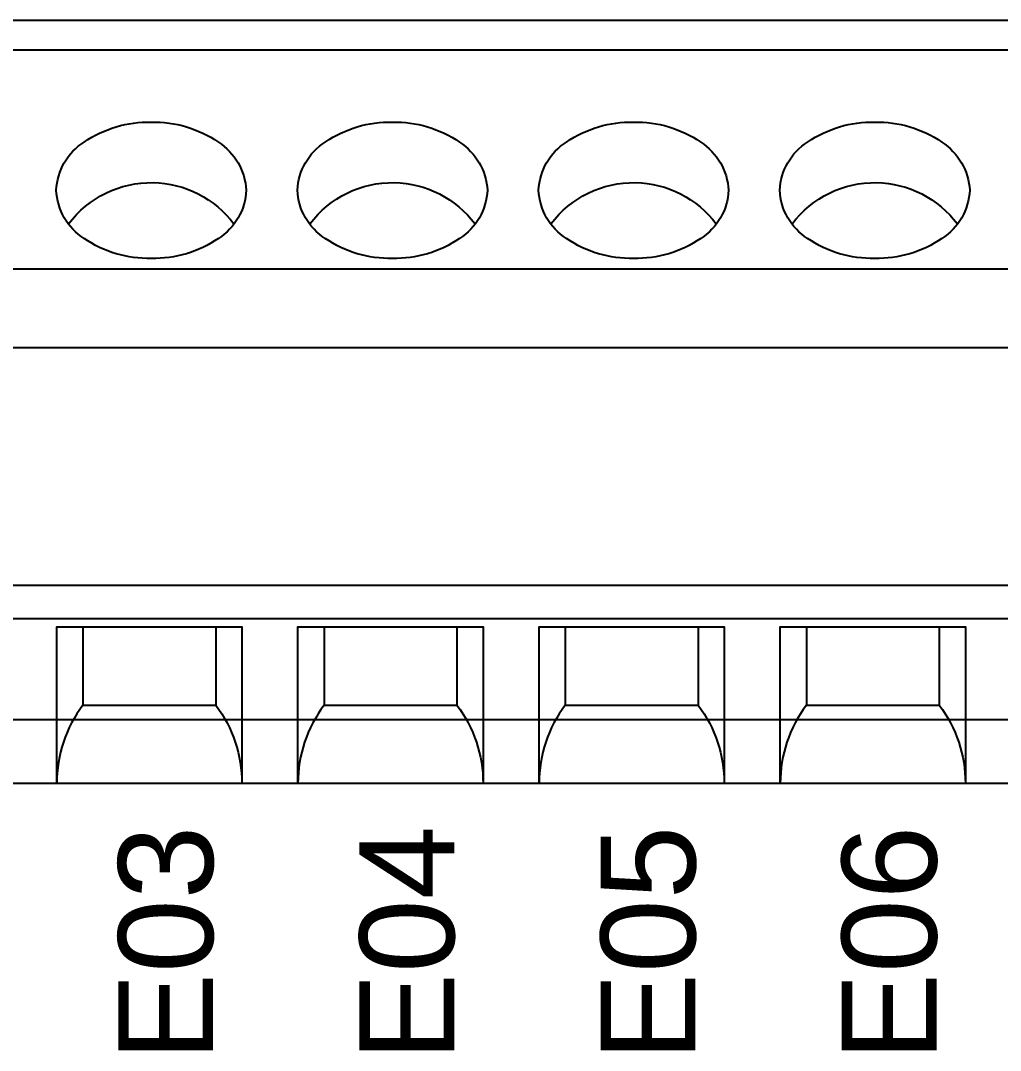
# Model space of a CAD drawing. Extents: x 0.3 to 23.7, y 0.2 to 17.8.
# Drawn here: x 18.597 to 19.41, y 3.243 to 4.097 of the extents above; entities that cross this region are included whole.
import ezdxf

# ---------------------------------------------------------------- set-up
doc = ezdxf.new("R2010")
doc.units = 0
doc.header["$MEASUREMENT"] = 0
for name, color, linetype in [('4_01__0-__EMPTY', 7, 'CONTINUOUS'), ('4_02__B-___3__DI___4__DO__', 7, 'CONTINUOUS'), ('4_03__1-___4__DI___4__DO_E', 7, 'CONTINUOUS'), ('4_04__C-___4__DI___4__DO_F', 7, 'CONTINUOUS'), ('4_05__D-___4__DI___3__DO_E', 7, 'CONTINUOUS'), ('4_06__2A___8__DO__ELECTROM', 7, 'CONTINUOUS'), ('4_07__2B___8__DO__ELECTROM', 7, 'CONTINUOUS'), ('4_08__2C___8__DO_ELECTROME', 7, 'CONTINUOUS'), ('4_09__2D___8__DO_ELECTROME', 7, 'CONTINUOUS'), ('4_10__2G___8__DO_ELECTROME', 7, 'CONTINUOUS'), ('4_11__3-___8__DI', 7, 'CONTINUOUS'), ('4_12__4-___14__DI', 7, 'CONTINUOUS'), ('4_13__6-___4__AI___4__AO__', 7, 'CONTINUOUS')]:
    doc.layers.add(name, color=color, linetype=linetype)
doc.styles.add('ARIAL', font='arial.ttf')

msp = doc.modelspace()

# ---------------------------------------------------------------- linework, layer by layer
at = {"layer": '4_01__0-__EMPTY'}
for points in [[(20.75045, 4.09709), (19.85523, 4.09709, 0.414214), (19.82534, 4.0672), (19.82534, 4.05209), (19.58534, 4.05209), (19.58534, 4.0672, 0.414214), (19.55545, 4.09709), (18.59023, 4.09709, 0.414214)], [(18.59023, 3.51709), (19.55545, 3.51709, 0.414214), (19.58534, 3.54697), (19.58534, 3.56209), (19.82534, 3.56209), (19.82534, 3.54697, 0.414214), (19.85523, 3.51709), (20.75045, 3.51709, 0.414214)]]:
    msp.add_lwpolyline(points, format="xyb", dxfattribs=at)
at = {"layer": '4_02__B-___3__DI___4__DO__'}
msp.add_lwpolyline([(18.20394, 4.07278), (19.80394, 4.07278), (19.80394, 3.46407), (18.20394, 3.46407)], close=True, dxfattribs=at)
for points in [[(18.62678, 3.9563, -0.244062), (18.64984, 3.99635, -0.154167), (18.70552, 4.01294, -0.154167), (18.76119, 3.99635, -0.236767), (18.78426, 3.9563, -0.24406), (18.76119, 3.91625, -0.154167), (18.70552, 3.89966, -0.154167), (18.64984, 3.91625, -0.244061)], [(18.82678, 3.9563, -0.244062), (18.84984, 3.99635, -0.154167), (18.90552, 4.01294, -0.154167), (18.96119, 3.99635, -0.236767), (18.98426, 3.9563, -0.24406), (18.96119, 3.91625, -0.154167), (18.90552, 3.89966, -0.154167), (18.84984, 3.91625, -0.244061)], [(19.02678, 3.9563, -0.244062), (19.04984, 3.99635, -0.154167), (19.10552, 4.01294, -0.154167), (19.16119, 3.99635, -0.236767), (19.18426, 3.9563, -0.24406), (19.16119, 3.91625, -0.154167), (19.10552, 3.89966, -0.154167), (19.04984, 3.91625, -0.244061)], [(19.22678, 3.9563, -0.244062), (19.24984, 3.99635, -0.154167), (19.30552, 4.01294, -0.154167), (19.36119, 3.99635, -0.236767), (19.38426, 3.9563, -0.24406), (19.36119, 3.91625, -0.154167), (19.30552, 3.89966, -0.154167), (19.24984, 3.91625, -0.244061)]]:
    msp.add_lwpolyline(points, format="xyb", close=True, dxfattribs=at)
for points in [[(18.63686, 3.92827, -0.001746), (18.637, 3.92839, -0.240907), (18.70709, 3.96264, -0.231198), (18.77403, 3.92839, -0.005828), (18.77433, 3.92847)], [(18.83686, 3.92827, -0.001746), (18.837, 3.92839, -0.240907), (18.90709, 3.96264, -0.231198), (18.97403, 3.92839, -0.005828), (18.97433, 3.92847)], [(19.03686, 3.92827, -0.001746), (19.037, 3.92839, -0.240907), (19.10709, 3.96264, -0.231198), (19.17403, 3.92839, -0.005828), (19.17433, 3.92847)], [(19.23686, 3.92827, -0.001746), (19.237, 3.92839, -0.240907), (19.30709, 3.96264, -0.231198), (19.37403, 3.92839, -0.005828), (19.37433, 3.92847)], [(18.64882, 3.59414), (18.64882, 3.52901, 0.162853), (18.62717, 3.46407, 1.944453)], [(18.75906, 3.59414), (18.75906, 3.52901, -0.162853), (18.78071, 3.46407, -1.944453)], [(18.84882, 3.59414), (18.84882, 3.52901, 0.162853), (18.82717, 3.46407, 1.944453)], [(18.95906, 3.59414), (18.95906, 3.52901, -0.162853), (18.98071, 3.46407, -1.944453)], [(19.04882, 3.59414), (19.04882, 3.52901, 0.162853), (19.02717, 3.46407, 1.944453)], [(19.15906, 3.59414), (19.15906, 3.52901, -0.162853), (19.18071, 3.46407, -1.944453)], [(19.24882, 3.59414), (19.24882, 3.52901, 0.162853), (19.22717, 3.46407, 1.944453)], [(19.35906, 3.59414), (19.35906, 3.52901, -0.162853), (19.38071, 3.46407, -1.944453)]]:
    msp.add_lwpolyline(points, format="xyb", dxfattribs=at)
for points in [[(18.20394, 3.89118), (19.80394, 3.89118)], [(18.20394, 3.82574), (19.80394, 3.82574)], [(18.20394, 3.62864), (19.80394, 3.62864)], [(18.20394, 3.60081), (19.80394, 3.60081)], [(18.62717, 3.46407), (18.62717, 3.59414), (18.78071, 3.59414), (18.78071, 3.46407)], [(18.82717, 3.46407), (18.82717, 3.59414), (18.98071, 3.59414), (18.98071, 3.46407)], [(19.02717, 3.46407), (19.02717, 3.59414), (19.18071, 3.59414), (19.18071, 3.46407)], [(19.22717, 3.46407), (19.22717, 3.59414), (19.38071, 3.59414), (19.38071, 3.46407)], [(18.64882, 3.52901), (18.75906, 3.52901)], [(18.84882, 3.52901), (18.95906, 3.52901)], [(19.04882, 3.52901), (19.15906, 3.52901)], [(19.24882, 3.52901), (19.35906, 3.52901)]]:
    msp.add_lwpolyline(points, dxfattribs=at)
at = {"layer": '4_03__1-___4__DI___4__DO_E'}
msp.add_lwpolyline([(18.20394, 4.07278), (19.80394, 4.07278), (19.80394, 3.46407), (18.20394, 3.46407)], close=True, dxfattribs=at)
for points in [[(18.62678, 3.9563, -0.244062), (18.64984, 3.99635, -0.154167), (18.70552, 4.01294, -0.154167), (18.76119, 3.99635, -0.236767), (18.78426, 3.9563, -0.24406), (18.76119, 3.91625, -0.154167), (18.70552, 3.89966, -0.154167), (18.64984, 3.91625, -0.244061)], [(18.82678, 3.9563, -0.244062), (18.84984, 3.99635, -0.154167), (18.90552, 4.01294, -0.154167), (18.96119, 3.99635, -0.236767), (18.98426, 3.9563, -0.24406), (18.96119, 3.91625, -0.154167), (18.90552, 3.89966, -0.154167), (18.84984, 3.91625, -0.244061)], [(19.02678, 3.9563, -0.244062), (19.04984, 3.99635, -0.154167), (19.10552, 4.01294, -0.154167), (19.16119, 3.99635, -0.236767), (19.18426, 3.9563, -0.24406), (19.16119, 3.91625, -0.154167), (19.10552, 3.89966, -0.154167), (19.04984, 3.91625, -0.244061)], [(19.22678, 3.9563, -0.244062), (19.24984, 3.99635, -0.154167), (19.30552, 4.01294, -0.154167), (19.36119, 3.99635, -0.236767), (19.38426, 3.9563, -0.24406), (19.36119, 3.91625, -0.154167), (19.30552, 3.89966, -0.154167), (19.24984, 3.91625, -0.244061)]]:
    msp.add_lwpolyline(points, format="xyb", close=True, dxfattribs=at)
for points in [[(18.63686, 3.92827, -0.001746), (18.637, 3.92839, -0.240907), (18.70709, 3.96264, -0.231198), (18.77403, 3.92839, -0.005828), (18.77433, 3.92847)], [(18.83686, 3.92827, -0.001746), (18.837, 3.92839, -0.240907), (18.90709, 3.96264, -0.231198), (18.97403, 3.92839, -0.005828), (18.97433, 3.92847)], [(19.03686, 3.92827, -0.001746), (19.037, 3.92839, -0.240907), (19.10709, 3.96264, -0.231198), (19.17403, 3.92839, -0.005828), (19.17433, 3.92847)], [(19.23686, 3.92827, -0.001746), (19.237, 3.92839, -0.240907), (19.30709, 3.96264, -0.231198), (19.37403, 3.92839, -0.005828), (19.37433, 3.92847)], [(18.64882, 3.59414), (18.64882, 3.52901, 0.162853), (18.62717, 3.46407, 1.944453)], [(18.75906, 3.59414), (18.75906, 3.52901, -0.162853), (18.78071, 3.46407, -1.944453)], [(18.84882, 3.59414), (18.84882, 3.52901, 0.162853), (18.82717, 3.46407, 1.944453)], [(18.95906, 3.59414), (18.95906, 3.52901, -0.162853), (18.98071, 3.46407, -1.944453)], [(19.04882, 3.59414), (19.04882, 3.52901, 0.162853), (19.02717, 3.46407, 1.944453)], [(19.15906, 3.59414), (19.15906, 3.52901, -0.162853), (19.18071, 3.46407, -1.944453)], [(19.24882, 3.59414), (19.24882, 3.52901, 0.162853), (19.22717, 3.46407, 1.944453)], [(19.35906, 3.59414), (19.35906, 3.52901, -0.162853), (19.38071, 3.46407, -1.944453)]]:
    msp.add_lwpolyline(points, format="xyb", dxfattribs=at)
for points in [[(18.20394, 3.89118), (19.80394, 3.89118)], [(18.20394, 3.82574), (19.80394, 3.82574)], [(18.20394, 3.62864), (19.80394, 3.62864)], [(18.20394, 3.60081), (19.80394, 3.60081)], [(18.62717, 3.46407), (18.62717, 3.59414), (18.78071, 3.59414), (18.78071, 3.46407)], [(18.82717, 3.46407), (18.82717, 3.59414), (18.98071, 3.59414), (18.98071, 3.46407)], [(19.02717, 3.46407), (19.02717, 3.59414), (19.18071, 3.59414), (19.18071, 3.46407)], [(19.22717, 3.46407), (19.22717, 3.59414), (19.38071, 3.59414), (19.38071, 3.46407)], [(18.64882, 3.52901), (18.75906, 3.52901)], [(18.84882, 3.52901), (18.95906, 3.52901)], [(19.04882, 3.52901), (19.15906, 3.52901)], [(19.24882, 3.52901), (19.35906, 3.52901)]]:
    msp.add_lwpolyline(points, dxfattribs=at)
at = {"layer": '4_04__C-___4__DI___4__DO_F'}
msp.add_lwpolyline([(18.20394, 4.07278), (19.80394, 4.07278), (19.80394, 3.46407), (18.20394, 3.46407)], close=True, dxfattribs=at)
for points in [[(18.62678, 3.9563, -0.244062), (18.64984, 3.99635, -0.154167), (18.70552, 4.01294, -0.154167), (18.76119, 3.99635, -0.236767), (18.78426, 3.9563, -0.24406), (18.76119, 3.91625, -0.154167), (18.70552, 3.89966, -0.154167), (18.64984, 3.91625, -0.244061)], [(18.82678, 3.9563, -0.244062), (18.84984, 3.99635, -0.154167), (18.90552, 4.01294, -0.154167), (18.96119, 3.99635, -0.236767), (18.98426, 3.9563, -0.24406), (18.96119, 3.91625, -0.154167), (18.90552, 3.89966, -0.154167), (18.84984, 3.91625, -0.244061)], [(19.02678, 3.9563, -0.244062), (19.04984, 3.99635, -0.154167), (19.10552, 4.01294, -0.154167), (19.16119, 3.99635, -0.236767), (19.18426, 3.9563, -0.24406), (19.16119, 3.91625, -0.154167), (19.10552, 3.89966, -0.154167), (19.04984, 3.91625, -0.244061)], [(19.22678, 3.9563, -0.244062), (19.24984, 3.99635, -0.154167), (19.30552, 4.01294, -0.154167), (19.36119, 3.99635, -0.236767), (19.38426, 3.9563, -0.24406), (19.36119, 3.91625, -0.154167), (19.30552, 3.89966, -0.154167), (19.24984, 3.91625, -0.244061)]]:
    msp.add_lwpolyline(points, format="xyb", close=True, dxfattribs=at)
for points in [[(18.63686, 3.92827, -0.001746), (18.637, 3.92839, -0.240907), (18.70709, 3.96264, -0.231198), (18.77403, 3.92839, -0.005828), (18.77433, 3.92847)], [(18.83686, 3.92827, -0.001746), (18.837, 3.92839, -0.240907), (18.90709, 3.96264, -0.231198), (18.97403, 3.92839, -0.005828), (18.97433, 3.92847)], [(19.03686, 3.92827, -0.001746), (19.037, 3.92839, -0.240907), (19.10709, 3.96264, -0.231198), (19.17403, 3.92839, -0.005828), (19.17433, 3.92847)], [(19.23686, 3.92827, -0.001746), (19.237, 3.92839, -0.240907), (19.30709, 3.96264, -0.231198), (19.37403, 3.92839, -0.005828), (19.37433, 3.92847)], [(18.64882, 3.59414), (18.64882, 3.52901, 0.162853), (18.62717, 3.46407, 1.944453)], [(18.75906, 3.59414), (18.75906, 3.52901, -0.162853), (18.78071, 3.46407, -1.944453)], [(18.84882, 3.59414), (18.84882, 3.52901, 0.162853), (18.82717, 3.46407, 1.944453)], [(18.95906, 3.59414), (18.95906, 3.52901, -0.162853), (18.98071, 3.46407, -1.944453)], [(19.04882, 3.59414), (19.04882, 3.52901, 0.162853), (19.02717, 3.46407, 1.944453)], [(19.15906, 3.59414), (19.15906, 3.52901, -0.162853), (19.18071, 3.46407, -1.944453)], [(19.24882, 3.59414), (19.24882, 3.52901, 0.162853), (19.22717, 3.46407, 1.944453)], [(19.35906, 3.59414), (19.35906, 3.52901, -0.162853), (19.38071, 3.46407, -1.944453)]]:
    msp.add_lwpolyline(points, format="xyb", dxfattribs=at)
for points in [[(18.20394, 3.89118), (19.80394, 3.89118)], [(18.20394, 3.82574), (19.80394, 3.82574)], [(18.20394, 3.62864), (19.80394, 3.62864)], [(18.20394, 3.60081), (19.80394, 3.60081)], [(18.62717, 3.46407), (18.62717, 3.59414), (18.78071, 3.59414), (18.78071, 3.46407)], [(18.82717, 3.46407), (18.82717, 3.59414), (18.98071, 3.59414), (18.98071, 3.46407)], [(19.02717, 3.46407), (19.02717, 3.59414), (19.18071, 3.59414), (19.18071, 3.46407)], [(19.22717, 3.46407), (19.22717, 3.59414), (19.38071, 3.59414), (19.38071, 3.46407)], [(18.64882, 3.52901), (18.75906, 3.52901)], [(18.84882, 3.52901), (18.95906, 3.52901)], [(19.04882, 3.52901), (19.15906, 3.52901)], [(19.24882, 3.52901), (19.35906, 3.52901)]]:
    msp.add_lwpolyline(points, dxfattribs=at)
at = {"layer": '4_05__D-___4__DI___3__DO_E'}
msp.add_lwpolyline([(18.20394, 4.07278), (19.80394, 4.07278), (19.80394, 3.46407), (18.20394, 3.46407)], close=True, dxfattribs=at)
for points in [[(18.62678, 3.9563, -0.244062), (18.64984, 3.99635, -0.154167), (18.70552, 4.01294, -0.154167), (18.76119, 3.99635, -0.236767), (18.78426, 3.9563, -0.24406), (18.76119, 3.91625, -0.154167), (18.70552, 3.89966, -0.154167), (18.64984, 3.91625, -0.244061)], [(18.82678, 3.9563, -0.244062), (18.84984, 3.99635, -0.154167), (18.90552, 4.01294, -0.154167), (18.96119, 3.99635, -0.236767), (18.98426, 3.9563, -0.24406), (18.96119, 3.91625, -0.154167), (18.90552, 3.89966, -0.154167), (18.84984, 3.91625, -0.244061)], [(19.02678, 3.9563, -0.244062), (19.04984, 3.99635, -0.154167), (19.10552, 4.01294, -0.154167), (19.16119, 3.99635, -0.236767), (19.18426, 3.9563, -0.24406), (19.16119, 3.91625, -0.154167), (19.10552, 3.89966, -0.154167), (19.04984, 3.91625, -0.244061)], [(19.22678, 3.9563, -0.244062), (19.24984, 3.99635, -0.154167), (19.30552, 4.01294, -0.154167), (19.36119, 3.99635, -0.236767), (19.38426, 3.9563, -0.24406), (19.36119, 3.91625, -0.154167), (19.30552, 3.89966, -0.154167), (19.24984, 3.91625, -0.244061)]]:
    msp.add_lwpolyline(points, format="xyb", close=True, dxfattribs=at)
for points in [[(18.63686, 3.92827, -0.001746), (18.637, 3.92839, -0.240907), (18.70709, 3.96264, -0.231198), (18.77403, 3.92839, -0.005828), (18.77433, 3.92847)], [(18.83686, 3.92827, -0.001746), (18.837, 3.92839, -0.240907), (18.90709, 3.96264, -0.231198), (18.97403, 3.92839, -0.005828), (18.97433, 3.92847)], [(19.03686, 3.92827, -0.001746), (19.037, 3.92839, -0.240907), (19.10709, 3.96264, -0.231198), (19.17403, 3.92839, -0.005828), (19.17433, 3.92847)], [(19.23686, 3.92827, -0.001746), (19.237, 3.92839, -0.240907), (19.30709, 3.96264, -0.231198), (19.37403, 3.92839, -0.005828), (19.37433, 3.92847)], [(18.64882, 3.59414), (18.64882, 3.52901, 0.162853), (18.62717, 3.46407, 1.944453)], [(18.75906, 3.59414), (18.75906, 3.52901, -0.162853), (18.78071, 3.46407, -1.944453)], [(18.84882, 3.59414), (18.84882, 3.52901, 0.162853), (18.82717, 3.46407, 1.944453)], [(18.95906, 3.59414), (18.95906, 3.52901, -0.162853), (18.98071, 3.46407, -1.944453)], [(19.04882, 3.59414), (19.04882, 3.52901, 0.162853), (19.02717, 3.46407, 1.944453)], [(19.15906, 3.59414), (19.15906, 3.52901, -0.162853), (19.18071, 3.46407, -1.944453)], [(19.24882, 3.59414), (19.24882, 3.52901, 0.162853), (19.22717, 3.46407, 1.944453)], [(19.35906, 3.59414), (19.35906, 3.52901, -0.162853), (19.38071, 3.46407, -1.944453)]]:
    msp.add_lwpolyline(points, format="xyb", dxfattribs=at)
for points in [[(18.20394, 3.89118), (19.80394, 3.89118)], [(18.20394, 3.82574), (19.80394, 3.82574)], [(18.20394, 3.62864), (19.80394, 3.62864)], [(18.20394, 3.60081), (19.80394, 3.60081)], [(18.62717, 3.46407), (18.62717, 3.59414), (18.78071, 3.59414), (18.78071, 3.46407)], [(18.82717, 3.46407), (18.82717, 3.59414), (18.98071, 3.59414), (18.98071, 3.46407)], [(19.02717, 3.46407), (19.02717, 3.59414), (19.18071, 3.59414), (19.18071, 3.46407)], [(19.22717, 3.46407), (19.22717, 3.59414), (19.38071, 3.59414), (19.38071, 3.46407)], [(18.64882, 3.52901), (18.75906, 3.52901)], [(18.84882, 3.52901), (18.95906, 3.52901)], [(19.04882, 3.52901), (19.15906, 3.52901)], [(19.24882, 3.52901), (19.35906, 3.52901)]]:
    msp.add_lwpolyline(points, dxfattribs=at)
at = {"layer": '4_06__2A___8__DO__ELECTROM'}
msp.add_lwpolyline([(18.20394, 4.07278), (19.80394, 4.07278), (19.80394, 3.46407), (18.20394, 3.46407)], close=True, dxfattribs=at)
for points in [[(18.62678, 3.9563, -0.244062), (18.64984, 3.99635, -0.154167), (18.70552, 4.01294, -0.154167), (18.76119, 3.99635, -0.236767), (18.78426, 3.9563, -0.24406), (18.76119, 3.91625, -0.154167), (18.70552, 3.89966, -0.154167), (18.64984, 3.91625, -0.244061)], [(18.82678, 3.9563, -0.244062), (18.84984, 3.99635, -0.154167), (18.90552, 4.01294, -0.154167), (18.96119, 3.99635, -0.236767), (18.98426, 3.9563, -0.24406), (18.96119, 3.91625, -0.154167), (18.90552, 3.89966, -0.154167), (18.84984, 3.91625, -0.244061)], [(19.02678, 3.9563, -0.244062), (19.04984, 3.99635, -0.154167), (19.10552, 4.01294, -0.154167), (19.16119, 3.99635, -0.236767), (19.18426, 3.9563, -0.24406), (19.16119, 3.91625, -0.154167), (19.10552, 3.89966, -0.154167), (19.04984, 3.91625, -0.244061)], [(19.22678, 3.9563, -0.244062), (19.24984, 3.99635, -0.154167), (19.30552, 4.01294, -0.154167), (19.36119, 3.99635, -0.236767), (19.38426, 3.9563, -0.24406), (19.36119, 3.91625, -0.154167), (19.30552, 3.89966, -0.154167), (19.24984, 3.91625, -0.244061)]]:
    msp.add_lwpolyline(points, format="xyb", close=True, dxfattribs=at)
for points in [[(18.63686, 3.92827, -0.001746), (18.637, 3.92839, -0.240907), (18.70709, 3.96264, -0.231198), (18.77403, 3.92839, -0.005828), (18.77433, 3.92847)], [(18.83686, 3.92827, -0.001746), (18.837, 3.92839, -0.240907), (18.90709, 3.96264, -0.231198), (18.97403, 3.92839, -0.005828), (18.97433, 3.92847)], [(19.03686, 3.92827, -0.001746), (19.037, 3.92839, -0.240907), (19.10709, 3.96264, -0.231198), (19.17403, 3.92839, -0.005828), (19.17433, 3.92847)], [(19.23686, 3.92827, -0.001746), (19.237, 3.92839, -0.240907), (19.30709, 3.96264, -0.231198), (19.37403, 3.92839, -0.005828), (19.37433, 3.92847)], [(18.64882, 3.59414), (18.64882, 3.52901, 0.162853), (18.62717, 3.46407, 1.944453)], [(18.75906, 3.59414), (18.75906, 3.52901, -0.162853), (18.78071, 3.46407, -1.944453)], [(18.84882, 3.59414), (18.84882, 3.52901, 0.162853), (18.82717, 3.46407, 1.944453)], [(18.95906, 3.59414), (18.95906, 3.52901, -0.162853), (18.98071, 3.46407, -1.944453)], [(19.04882, 3.59414), (19.04882, 3.52901, 0.162853), (19.02717, 3.46407, 1.944453)], [(19.15906, 3.59414), (19.15906, 3.52901, -0.162853), (19.18071, 3.46407, -1.944453)], [(19.24882, 3.59414), (19.24882, 3.52901, 0.162853), (19.22717, 3.46407, 1.944453)], [(19.35906, 3.59414), (19.35906, 3.52901, -0.162853), (19.38071, 3.46407, -1.944453)]]:
    msp.add_lwpolyline(points, format="xyb", dxfattribs=at)
for points in [[(18.20394, 3.89118), (19.80394, 3.89118)], [(18.20394, 3.82574), (19.80394, 3.82574)], [(18.20394, 3.62864), (19.80394, 3.62864)], [(18.20394, 3.60081), (19.80394, 3.60081)], [(18.62717, 3.46407), (18.62717, 3.59414), (18.78071, 3.59414), (18.78071, 3.46407)], [(18.82717, 3.46407), (18.82717, 3.59414), (18.98071, 3.59414), (18.98071, 3.46407)], [(19.02717, 3.46407), (19.02717, 3.59414), (19.18071, 3.59414), (19.18071, 3.46407)], [(19.22717, 3.46407), (19.22717, 3.59414), (19.38071, 3.59414), (19.38071, 3.46407)], [(18.64882, 3.52901), (18.75906, 3.52901)], [(18.84882, 3.52901), (18.95906, 3.52901)], [(19.04882, 3.52901), (19.15906, 3.52901)], [(19.24882, 3.52901), (19.35906, 3.52901)]]:
    msp.add_lwpolyline(points, dxfattribs=at)
at = {"layer": '4_07__2B___8__DO__ELECTROM'}
msp.add_lwpolyline([(18.20394, 4.07278), (19.80394, 4.07278), (19.80394, 3.46407), (18.20394, 3.46407)], close=True, dxfattribs=at)
for points in [[(18.62678, 3.9563, -0.244062), (18.64984, 3.99635, -0.154167), (18.70552, 4.01294, -0.154167), (18.76119, 3.99635, -0.236767), (18.78426, 3.9563, -0.24406), (18.76119, 3.91625, -0.154167), (18.70552, 3.89966, -0.154167), (18.64984, 3.91625, -0.244061)], [(18.82678, 3.9563, -0.244062), (18.84984, 3.99635, -0.154167), (18.90552, 4.01294, -0.154167), (18.96119, 3.99635, -0.236767), (18.98426, 3.9563, -0.24406), (18.96119, 3.91625, -0.154167), (18.90552, 3.89966, -0.154167), (18.84984, 3.91625, -0.244061)], [(19.02678, 3.9563, -0.244062), (19.04984, 3.99635, -0.154167), (19.10552, 4.01294, -0.154167), (19.16119, 3.99635, -0.236767), (19.18426, 3.9563, -0.24406), (19.16119, 3.91625, -0.154167), (19.10552, 3.89966, -0.154167), (19.04984, 3.91625, -0.244061)], [(19.22678, 3.9563, -0.244062), (19.24984, 3.99635, -0.154167), (19.30552, 4.01294, -0.154167), (19.36119, 3.99635, -0.236767), (19.38426, 3.9563, -0.24406), (19.36119, 3.91625, -0.154167), (19.30552, 3.89966, -0.154167), (19.24984, 3.91625, -0.244061)]]:
    msp.add_lwpolyline(points, format="xyb", close=True, dxfattribs=at)
for points in [[(18.63686, 3.92827, -0.001746), (18.637, 3.92839, -0.240907), (18.70709, 3.96264, -0.231198), (18.77403, 3.92839, -0.005828), (18.77433, 3.92847)], [(18.83686, 3.92827, -0.001746), (18.837, 3.92839, -0.240907), (18.90709, 3.96264, -0.231198), (18.97403, 3.92839, -0.005828), (18.97433, 3.92847)], [(19.03686, 3.92827, -0.001746), (19.037, 3.92839, -0.240907), (19.10709, 3.96264, -0.231198), (19.17403, 3.92839, -0.005828), (19.17433, 3.92847)], [(19.23686, 3.92827, -0.001746), (19.237, 3.92839, -0.240907), (19.30709, 3.96264, -0.231198), (19.37403, 3.92839, -0.005828), (19.37433, 3.92847)], [(18.64882, 3.59414), (18.64882, 3.52901, 0.162853), (18.62717, 3.46407, 1.944453)], [(18.75906, 3.59414), (18.75906, 3.52901, -0.162853), (18.78071, 3.46407, -1.944453)], [(18.84882, 3.59414), (18.84882, 3.52901, 0.162853), (18.82717, 3.46407, 1.944453)], [(18.95906, 3.59414), (18.95906, 3.52901, -0.162853), (18.98071, 3.46407, -1.944453)], [(19.04882, 3.59414), (19.04882, 3.52901, 0.162853), (19.02717, 3.46407, 1.944453)], [(19.15906, 3.59414), (19.15906, 3.52901, -0.162853), (19.18071, 3.46407, -1.944453)], [(19.24882, 3.59414), (19.24882, 3.52901, 0.162853), (19.22717, 3.46407, 1.944453)], [(19.35906, 3.59414), (19.35906, 3.52901, -0.162853), (19.38071, 3.46407, -1.944453)]]:
    msp.add_lwpolyline(points, format="xyb", dxfattribs=at)
for points in [[(18.20394, 3.89118), (19.80394, 3.89118)], [(18.20394, 3.82574), (19.80394, 3.82574)], [(18.20394, 3.62864), (19.80394, 3.62864)], [(18.20394, 3.60081), (19.80394, 3.60081)], [(18.62717, 3.46407), (18.62717, 3.59414), (18.78071, 3.59414), (18.78071, 3.46407)], [(18.82717, 3.46407), (18.82717, 3.59414), (18.98071, 3.59414), (18.98071, 3.46407)], [(19.02717, 3.46407), (19.02717, 3.59414), (19.18071, 3.59414), (19.18071, 3.46407)], [(19.22717, 3.46407), (19.22717, 3.59414), (19.38071, 3.59414), (19.38071, 3.46407)], [(18.64882, 3.52901), (18.75906, 3.52901)], [(18.84882, 3.52901), (18.95906, 3.52901)], [(19.04882, 3.52901), (19.15906, 3.52901)], [(19.24882, 3.52901), (19.35906, 3.52901)]]:
    msp.add_lwpolyline(points, dxfattribs=at)
at = {"layer": '4_08__2C___8__DO_ELECTROME'}
msp.add_lwpolyline([(18.20394, 4.07278), (19.80394, 4.07278), (19.80394, 3.46407), (18.20394, 3.46407)], close=True, dxfattribs=at)
for points in [[(18.62678, 3.9563, -0.244062), (18.64984, 3.99635, -0.154167), (18.70552, 4.01294, -0.154167), (18.76119, 3.99635, -0.236767), (18.78426, 3.9563, -0.24406), (18.76119, 3.91625, -0.154167), (18.70552, 3.89966, -0.154167), (18.64984, 3.91625, -0.244061)], [(18.82678, 3.9563, -0.244062), (18.84984, 3.99635, -0.154167), (18.90552, 4.01294, -0.154167), (18.96119, 3.99635, -0.236767), (18.98426, 3.9563, -0.24406), (18.96119, 3.91625, -0.154167), (18.90552, 3.89966, -0.154167), (18.84984, 3.91625, -0.244061)], [(19.02678, 3.9563, -0.244062), (19.04984, 3.99635, -0.154167), (19.10552, 4.01294, -0.154167), (19.16119, 3.99635, -0.236767), (19.18426, 3.9563, -0.24406), (19.16119, 3.91625, -0.154167), (19.10552, 3.89966, -0.154167), (19.04984, 3.91625, -0.244061)], [(19.22678, 3.9563, -0.244062), (19.24984, 3.99635, -0.154167), (19.30552, 4.01294, -0.154167), (19.36119, 3.99635, -0.236767), (19.38426, 3.9563, -0.24406), (19.36119, 3.91625, -0.154167), (19.30552, 3.89966, -0.154167), (19.24984, 3.91625, -0.244061)]]:
    msp.add_lwpolyline(points, format="xyb", close=True, dxfattribs=at)
for points in [[(18.63686, 3.92827, -0.001746), (18.637, 3.92839, -0.240907), (18.70709, 3.96264, -0.231198), (18.77403, 3.92839, -0.005828), (18.77433, 3.92847)], [(18.83686, 3.92827, -0.001746), (18.837, 3.92839, -0.240907), (18.90709, 3.96264, -0.231198), (18.97403, 3.92839, -0.005828), (18.97433, 3.92847)], [(19.03686, 3.92827, -0.001746), (19.037, 3.92839, -0.240907), (19.10709, 3.96264, -0.231198), (19.17403, 3.92839, -0.005828), (19.17433, 3.92847)], [(19.23686, 3.92827, -0.001746), (19.237, 3.92839, -0.240907), (19.30709, 3.96264, -0.231198), (19.37403, 3.92839, -0.005828), (19.37433, 3.92847)], [(18.64882, 3.59414), (18.64882, 3.52901, 0.162853), (18.62717, 3.46407, 1.944453)], [(18.75906, 3.59414), (18.75906, 3.52901, -0.162853), (18.78071, 3.46407, -1.944453)], [(18.84882, 3.59414), (18.84882, 3.52901, 0.162853), (18.82717, 3.46407, 1.944453)], [(18.95906, 3.59414), (18.95906, 3.52901, -0.162853), (18.98071, 3.46407, -1.944453)], [(19.04882, 3.59414), (19.04882, 3.52901, 0.162853), (19.02717, 3.46407, 1.944453)], [(19.15906, 3.59414), (19.15906, 3.52901, -0.162853), (19.18071, 3.46407, -1.944453)], [(19.24882, 3.59414), (19.24882, 3.52901, 0.162853), (19.22717, 3.46407, 1.944453)], [(19.35906, 3.59414), (19.35906, 3.52901, -0.162853), (19.38071, 3.46407, -1.944453)]]:
    msp.add_lwpolyline(points, format="xyb", dxfattribs=at)
for points in [[(18.20394, 3.89118), (19.80394, 3.89118)], [(18.20394, 3.82574), (19.80394, 3.82574)], [(18.20394, 3.62864), (19.80394, 3.62864)], [(18.20394, 3.60081), (19.80394, 3.60081)], [(18.62717, 3.46407), (18.62717, 3.59414), (18.78071, 3.59414), (18.78071, 3.46407)], [(18.82717, 3.46407), (18.82717, 3.59414), (18.98071, 3.59414), (18.98071, 3.46407)], [(19.02717, 3.46407), (19.02717, 3.59414), (19.18071, 3.59414), (19.18071, 3.46407)], [(19.22717, 3.46407), (19.22717, 3.59414), (19.38071, 3.59414), (19.38071, 3.46407)], [(18.64882, 3.52901), (18.75906, 3.52901)], [(18.84882, 3.52901), (18.95906, 3.52901)], [(19.04882, 3.52901), (19.15906, 3.52901)], [(19.24882, 3.52901), (19.35906, 3.52901)]]:
    msp.add_lwpolyline(points, dxfattribs=at)
at = {"layer": '4_09__2D___8__DO_ELECTROME'}
msp.add_lwpolyline([(18.20394, 4.07278), (19.80394, 4.07278), (19.80394, 3.46407), (18.20394, 3.46407)], close=True, dxfattribs=at)
for points in [[(18.62678, 3.9563, -0.244062), (18.64984, 3.99635, -0.154167), (18.70552, 4.01294, -0.154167), (18.76119, 3.99635, -0.236767), (18.78426, 3.9563, -0.24406), (18.76119, 3.91625, -0.154167), (18.70552, 3.89966, -0.154167), (18.64984, 3.91625, -0.244061)], [(18.82678, 3.9563, -0.244062), (18.84984, 3.99635, -0.154167), (18.90552, 4.01294, -0.154167), (18.96119, 3.99635, -0.236767), (18.98426, 3.9563, -0.24406), (18.96119, 3.91625, -0.154167), (18.90552, 3.89966, -0.154167), (18.84984, 3.91625, -0.244061)], [(19.02678, 3.9563, -0.244062), (19.04984, 3.99635, -0.154167), (19.10552, 4.01294, -0.154167), (19.16119, 3.99635, -0.236767), (19.18426, 3.9563, -0.24406), (19.16119, 3.91625, -0.154167), (19.10552, 3.89966, -0.154167), (19.04984, 3.91625, -0.244061)], [(19.22678, 3.9563, -0.244062), (19.24984, 3.99635, -0.154167), (19.30552, 4.01294, -0.154167), (19.36119, 3.99635, -0.236767), (19.38426, 3.9563, -0.24406), (19.36119, 3.91625, -0.154167), (19.30552, 3.89966, -0.154167), (19.24984, 3.91625, -0.244061)]]:
    msp.add_lwpolyline(points, format="xyb", close=True, dxfattribs=at)
for points in [[(18.63686, 3.92827, -0.001746), (18.637, 3.92839, -0.240907), (18.70709, 3.96264, -0.231198), (18.77403, 3.92839, -0.005828), (18.77433, 3.92847)], [(18.83686, 3.92827, -0.001746), (18.837, 3.92839, -0.240907), (18.90709, 3.96264, -0.231198), (18.97403, 3.92839, -0.005828), (18.97433, 3.92847)], [(19.03686, 3.92827, -0.001746), (19.037, 3.92839, -0.240907), (19.10709, 3.96264, -0.231198), (19.17403, 3.92839, -0.005828), (19.17433, 3.92847)], [(19.23686, 3.92827, -0.001746), (19.237, 3.92839, -0.240907), (19.30709, 3.96264, -0.231198), (19.37403, 3.92839, -0.005828), (19.37433, 3.92847)], [(18.64882, 3.59414), (18.64882, 3.52901, 0.162853), (18.62717, 3.46407, 1.944453)], [(18.75906, 3.59414), (18.75906, 3.52901, -0.162853), (18.78071, 3.46407, -1.944453)], [(18.84882, 3.59414), (18.84882, 3.52901, 0.162853), (18.82717, 3.46407, 1.944453)], [(18.95906, 3.59414), (18.95906, 3.52901, -0.162853), (18.98071, 3.46407, -1.944453)], [(19.04882, 3.59414), (19.04882, 3.52901, 0.162853), (19.02717, 3.46407, 1.944453)], [(19.15906, 3.59414), (19.15906, 3.52901, -0.162853), (19.18071, 3.46407, -1.944453)], [(19.24882, 3.59414), (19.24882, 3.52901, 0.162853), (19.22717, 3.46407, 1.944453)], [(19.35906, 3.59414), (19.35906, 3.52901, -0.162853), (19.38071, 3.46407, -1.944453)]]:
    msp.add_lwpolyline(points, format="xyb", dxfattribs=at)
for points in [[(18.20394, 3.89118), (19.80394, 3.89118)], [(18.20394, 3.82574), (19.80394, 3.82574)], [(18.20394, 3.62864), (19.80394, 3.62864)], [(18.20394, 3.60081), (19.80394, 3.60081)], [(18.62717, 3.46407), (18.62717, 3.59414), (18.78071, 3.59414), (18.78071, 3.46407)], [(18.82717, 3.46407), (18.82717, 3.59414), (18.98071, 3.59414), (18.98071, 3.46407)], [(19.02717, 3.46407), (19.02717, 3.59414), (19.18071, 3.59414), (19.18071, 3.46407)], [(19.22717, 3.46407), (19.22717, 3.59414), (19.38071, 3.59414), (19.38071, 3.46407)], [(18.64882, 3.52901), (18.75906, 3.52901)], [(18.84882, 3.52901), (18.95906, 3.52901)], [(19.04882, 3.52901), (19.15906, 3.52901)], [(19.24882, 3.52901), (19.35906, 3.52901)]]:
    msp.add_lwpolyline(points, dxfattribs=at)
at = {"layer": '4_10__2G___8__DO_ELECTROME'}
msp.add_lwpolyline([(18.20394, 4.07278), (19.80394, 4.07278), (19.80394, 3.46407), (18.20394, 3.46407)], close=True, dxfattribs=at)
for points in [[(18.62678, 3.9563, -0.244062), (18.64984, 3.99635, -0.154167), (18.70552, 4.01294, -0.154167), (18.76119, 3.99635, -0.236767), (18.78426, 3.9563, -0.24406), (18.76119, 3.91625, -0.154167), (18.70552, 3.89966, -0.154167), (18.64984, 3.91625, -0.244061)], [(18.82678, 3.9563, -0.244062), (18.84984, 3.99635, -0.154167), (18.90552, 4.01294, -0.154167), (18.96119, 3.99635, -0.236767), (18.98426, 3.9563, -0.24406), (18.96119, 3.91625, -0.154167), (18.90552, 3.89966, -0.154167), (18.84984, 3.91625, -0.244061)], [(19.02678, 3.9563, -0.244062), (19.04984, 3.99635, -0.154167), (19.10552, 4.01294, -0.154167), (19.16119, 3.99635, -0.236767), (19.18426, 3.9563, -0.24406), (19.16119, 3.91625, -0.154167), (19.10552, 3.89966, -0.154167), (19.04984, 3.91625, -0.244061)], [(19.22678, 3.9563, -0.244062), (19.24984, 3.99635, -0.154167), (19.30552, 4.01294, -0.154167), (19.36119, 3.99635, -0.236767), (19.38426, 3.9563, -0.24406), (19.36119, 3.91625, -0.154167), (19.30552, 3.89966, -0.154167), (19.24984, 3.91625, -0.244061)]]:
    msp.add_lwpolyline(points, format="xyb", close=True, dxfattribs=at)
for points in [[(18.63686, 3.92827, -0.001746), (18.637, 3.92839, -0.240907), (18.70709, 3.96264, -0.231198), (18.77403, 3.92839, -0.005828), (18.77433, 3.92847)], [(18.83686, 3.92827, -0.001746), (18.837, 3.92839, -0.240907), (18.90709, 3.96264, -0.231198), (18.97403, 3.92839, -0.005828), (18.97433, 3.92847)], [(19.03686, 3.92827, -0.001746), (19.037, 3.92839, -0.240907), (19.10709, 3.96264, -0.231198), (19.17403, 3.92839, -0.005828), (19.17433, 3.92847)], [(19.23686, 3.92827, -0.001746), (19.237, 3.92839, -0.240907), (19.30709, 3.96264, -0.231198), (19.37403, 3.92839, -0.005828), (19.37433, 3.92847)], [(18.64882, 3.59414), (18.64882, 3.52901, 0.162853), (18.62717, 3.46407, 1.944453)], [(18.75906, 3.59414), (18.75906, 3.52901, -0.162853), (18.78071, 3.46407, -1.944453)], [(18.84882, 3.59414), (18.84882, 3.52901, 0.162853), (18.82717, 3.46407, 1.944453)], [(18.95906, 3.59414), (18.95906, 3.52901, -0.162853), (18.98071, 3.46407, -1.944453)], [(19.04882, 3.59414), (19.04882, 3.52901, 0.162853), (19.02717, 3.46407, 1.944453)], [(19.15906, 3.59414), (19.15906, 3.52901, -0.162853), (19.18071, 3.46407, -1.944453)], [(19.24882, 3.59414), (19.24882, 3.52901, 0.162853), (19.22717, 3.46407, 1.944453)], [(19.35906, 3.59414), (19.35906, 3.52901, -0.162853), (19.38071, 3.46407, -1.944453)]]:
    msp.add_lwpolyline(points, format="xyb", dxfattribs=at)
for points in [[(18.20394, 3.89118), (19.80394, 3.89118)], [(18.20394, 3.82574), (19.80394, 3.82574)], [(18.20394, 3.62864), (19.80394, 3.62864)], [(18.20394, 3.60081), (19.80394, 3.60081)], [(18.62717, 3.46407), (18.62717, 3.59414), (18.78071, 3.59414), (18.78071, 3.46407)], [(18.82717, 3.46407), (18.82717, 3.59414), (18.98071, 3.59414), (18.98071, 3.46407)], [(19.02717, 3.46407), (19.02717, 3.59414), (19.18071, 3.59414), (19.18071, 3.46407)], [(19.22717, 3.46407), (19.22717, 3.59414), (19.38071, 3.59414), (19.38071, 3.46407)], [(18.64882, 3.52901), (18.75906, 3.52901)], [(18.84882, 3.52901), (18.95906, 3.52901)], [(19.04882, 3.52901), (19.15906, 3.52901)], [(19.24882, 3.52901), (19.35906, 3.52901)]]:
    msp.add_lwpolyline(points, dxfattribs=at)
at = {"layer": '4_11__3-___8__DI'}
msp.add_lwpolyline([(18.20394, 4.07278), (19.80394, 4.07278), (19.80394, 3.46407), (18.20394, 3.46407)], close=True, dxfattribs=at)
for points in [[(18.62678, 3.9563, -0.244062), (18.64984, 3.99635, -0.154167), (18.70552, 4.01294, -0.154167), (18.76119, 3.99635, -0.236767), (18.78426, 3.9563, -0.24406), (18.76119, 3.91625, -0.154167), (18.70552, 3.89966, -0.154167), (18.64984, 3.91625, -0.244061)], [(18.82678, 3.9563, -0.244062), (18.84984, 3.99635, -0.154167), (18.90552, 4.01294, -0.154167), (18.96119, 3.99635, -0.236767), (18.98426, 3.9563, -0.24406), (18.96119, 3.91625, -0.154167), (18.90552, 3.89966, -0.154167), (18.84984, 3.91625, -0.244061)], [(19.02678, 3.9563, -0.244062), (19.04984, 3.99635, -0.154167), (19.10552, 4.01294, -0.154167), (19.16119, 3.99635, -0.236767), (19.18426, 3.9563, -0.24406), (19.16119, 3.91625, -0.154167), (19.10552, 3.89966, -0.154167), (19.04984, 3.91625, -0.244061)], [(19.22678, 3.9563, -0.244062), (19.24984, 3.99635, -0.154167), (19.30552, 4.01294, -0.154167), (19.36119, 3.99635, -0.236767), (19.38426, 3.9563, -0.24406), (19.36119, 3.91625, -0.154167), (19.30552, 3.89966, -0.154167), (19.24984, 3.91625, -0.244061)]]:
    msp.add_lwpolyline(points, format="xyb", close=True, dxfattribs=at)
for points in [[(18.63686, 3.92827, -0.001746), (18.637, 3.92839, -0.240907), (18.70709, 3.96264, -0.231198), (18.77403, 3.92839, -0.005828), (18.77433, 3.92847)], [(18.83686, 3.92827, -0.001746), (18.837, 3.92839, -0.240907), (18.90709, 3.96264, -0.231198), (18.97403, 3.92839, -0.005828), (18.97433, 3.92847)], [(19.03686, 3.92827, -0.001746), (19.037, 3.92839, -0.240907), (19.10709, 3.96264, -0.231198), (19.17403, 3.92839, -0.005828), (19.17433, 3.92847)], [(19.23686, 3.92827, -0.001746), (19.237, 3.92839, -0.240907), (19.30709, 3.96264, -0.231198), (19.37403, 3.92839, -0.005828), (19.37433, 3.92847)], [(18.64882, 3.59414), (18.64882, 3.52901, 0.162853), (18.62717, 3.46407, 1.944453)], [(18.75906, 3.59414), (18.75906, 3.52901, -0.162853), (18.78071, 3.46407, -1.944453)], [(18.84882, 3.59414), (18.84882, 3.52901, 0.162853), (18.82717, 3.46407, 1.944453)], [(18.95906, 3.59414), (18.95906, 3.52901, -0.162853), (18.98071, 3.46407, -1.944453)], [(19.04882, 3.59414), (19.04882, 3.52901, 0.162853), (19.02717, 3.46407, 1.944453)], [(19.15906, 3.59414), (19.15906, 3.52901, -0.162853), (19.18071, 3.46407, -1.944453)], [(19.24882, 3.59414), (19.24882, 3.52901, 0.162853), (19.22717, 3.46407, 1.944453)], [(19.35906, 3.59414), (19.35906, 3.52901, -0.162853), (19.38071, 3.46407, -1.944453)]]:
    msp.add_lwpolyline(points, format="xyb", dxfattribs=at)
for points in [[(18.20394, 3.89118), (19.80394, 3.89118)], [(18.20394, 3.82574), (19.80394, 3.82574)], [(18.20394, 3.62864), (19.80394, 3.62864)], [(18.20394, 3.60081), (19.80394, 3.60081)], [(18.62717, 3.46407), (18.62717, 3.59414), (18.78071, 3.59414), (18.78071, 3.46407)], [(18.82717, 3.46407), (18.82717, 3.59414), (18.98071, 3.59414), (18.98071, 3.46407)], [(19.02717, 3.46407), (19.02717, 3.59414), (19.18071, 3.59414), (19.18071, 3.46407)], [(19.22717, 3.46407), (19.22717, 3.59414), (19.38071, 3.59414), (19.38071, 3.46407)], [(18.64882, 3.52901), (18.75906, 3.52901)], [(18.84882, 3.52901), (18.95906, 3.52901)], [(19.04882, 3.52901), (19.15906, 3.52901)], [(19.24882, 3.52901), (19.35906, 3.52901)]]:
    msp.add_lwpolyline(points, dxfattribs=at)
at = {"layer": '4_12__4-___14__DI'}
msp.add_lwpolyline([(18.20394, 4.07278), (19.80394, 4.07278), (19.80394, 3.46407), (18.20394, 3.46407)], close=True, dxfattribs=at)
for points in [[(18.62678, 3.9563, -0.244062), (18.64984, 3.99635, -0.154167), (18.70552, 4.01294, -0.154167), (18.76119, 3.99635, -0.236767), (18.78426, 3.9563, -0.24406), (18.76119, 3.91625, -0.154167), (18.70552, 3.89966, -0.154167), (18.64984, 3.91625, -0.244061)], [(18.82678, 3.9563, -0.244062), (18.84984, 3.99635, -0.154167), (18.90552, 4.01294, -0.154167), (18.96119, 3.99635, -0.236767), (18.98426, 3.9563, -0.24406), (18.96119, 3.91625, -0.154167), (18.90552, 3.89966, -0.154167), (18.84984, 3.91625, -0.244061)], [(19.02678, 3.9563, -0.244062), (19.04984, 3.99635, -0.154167), (19.10552, 4.01294, -0.154167), (19.16119, 3.99635, -0.236767), (19.18426, 3.9563, -0.24406), (19.16119, 3.91625, -0.154167), (19.10552, 3.89966, -0.154167), (19.04984, 3.91625, -0.244061)], [(19.22678, 3.9563, -0.244062), (19.24984, 3.99635, -0.154167), (19.30552, 4.01294, -0.154167), (19.36119, 3.99635, -0.236767), (19.38426, 3.9563, -0.24406), (19.36119, 3.91625, -0.154167), (19.30552, 3.89966, -0.154167), (19.24984, 3.91625, -0.244061)]]:
    msp.add_lwpolyline(points, format="xyb", close=True, dxfattribs=at)
for points in [[(18.63686, 3.92827, -0.001746), (18.637, 3.92839, -0.240907), (18.70709, 3.96264, -0.231198), (18.77403, 3.92839, -0.005828), (18.77433, 3.92847)], [(18.83686, 3.92827, -0.001746), (18.837, 3.92839, -0.240907), (18.90709, 3.96264, -0.231198), (18.97403, 3.92839, -0.005828), (18.97433, 3.92847)], [(19.03686, 3.92827, -0.001746), (19.037, 3.92839, -0.240907), (19.10709, 3.96264, -0.231198), (19.17403, 3.92839, -0.005828), (19.17433, 3.92847)], [(19.23686, 3.92827, -0.001746), (19.237, 3.92839, -0.240907), (19.30709, 3.96264, -0.231198), (19.37403, 3.92839, -0.005828), (19.37433, 3.92847)], [(18.64882, 3.59414), (18.64882, 3.52901, 0.162853), (18.62717, 3.46407, 1.944453)], [(18.75906, 3.59414), (18.75906, 3.52901, -0.162853), (18.78071, 3.46407, -1.944453)], [(18.84882, 3.59414), (18.84882, 3.52901, 0.162853), (18.82717, 3.46407, 1.944453)], [(18.95906, 3.59414), (18.95906, 3.52901, -0.162853), (18.98071, 3.46407, -1.944453)], [(19.04882, 3.59414), (19.04882, 3.52901, 0.162853), (19.02717, 3.46407, 1.944453)], [(19.15906, 3.59414), (19.15906, 3.52901, -0.162853), (19.18071, 3.46407, -1.944453)], [(19.24882, 3.59414), (19.24882, 3.52901, 0.162853), (19.22717, 3.46407, 1.944453)], [(19.35906, 3.59414), (19.35906, 3.52901, -0.162853), (19.38071, 3.46407, -1.944453)]]:
    msp.add_lwpolyline(points, format="xyb", dxfattribs=at)
for points in [[(18.20394, 3.89118), (19.80394, 3.89118)], [(18.20394, 3.82574), (19.80394, 3.82574)], [(18.20394, 3.62864), (19.80394, 3.62864)], [(18.20394, 3.60081), (19.80394, 3.60081)], [(18.62717, 3.46407), (18.62717, 3.59414), (18.78071, 3.59414), (18.78071, 3.46407)], [(18.82717, 3.46407), (18.82717, 3.59414), (18.98071, 3.59414), (18.98071, 3.46407)], [(19.02717, 3.46407), (19.02717, 3.59414), (19.18071, 3.59414), (19.18071, 3.46407)], [(19.22717, 3.46407), (19.22717, 3.59414), (19.38071, 3.59414), (19.38071, 3.46407)], [(18.64882, 3.52901), (18.75906, 3.52901)], [(18.84882, 3.52901), (18.95906, 3.52901)], [(19.04882, 3.52901), (19.15906, 3.52901)], [(19.24882, 3.52901), (19.35906, 3.52901)]]:
    msp.add_lwpolyline(points, dxfattribs=at)
at = {"layer": '4_13__6-___4__AI___4__AO__'}
msp.add_lwpolyline([(18.20394, 4.07278), (19.80394, 4.07278), (19.80394, 3.46407), (18.20394, 3.46407)], close=True, dxfattribs=at)
for points in [[(18.62678, 3.9563, -0.244062), (18.64984, 3.99635, -0.154167), (18.70552, 4.01294, -0.154167), (18.76119, 3.99635, -0.236767), (18.78426, 3.9563, -0.24406), (18.76119, 3.91625, -0.154167), (18.70552, 3.89966, -0.154167), (18.64984, 3.91625, -0.244061)], [(18.82678, 3.9563, -0.244062), (18.84984, 3.99635, -0.154167), (18.90552, 4.01294, -0.154167), (18.96119, 3.99635, -0.236767), (18.98426, 3.9563, -0.24406), (18.96119, 3.91625, -0.154167), (18.90552, 3.89966, -0.154167), (18.84984, 3.91625, -0.244061)], [(19.02678, 3.9563, -0.244062), (19.04984, 3.99635, -0.154167), (19.10552, 4.01294, -0.154167), (19.16119, 3.99635, -0.236767), (19.18426, 3.9563, -0.24406), (19.16119, 3.91625, -0.154167), (19.10552, 3.89966, -0.154167), (19.04984, 3.91625, -0.244061)], [(19.22678, 3.9563, -0.244062), (19.24984, 3.99635, -0.154167), (19.30552, 4.01294, -0.154167), (19.36119, 3.99635, -0.236767), (19.38426, 3.9563, -0.24406), (19.36119, 3.91625, -0.154167), (19.30552, 3.89966, -0.154167), (19.24984, 3.91625, -0.244061)]]:
    msp.add_lwpolyline(points, format="xyb", close=True, dxfattribs=at)
for points in [[(18.63686, 3.92827, -0.001746), (18.637, 3.92839, -0.240907), (18.70709, 3.96264, -0.231198), (18.77403, 3.92839, -0.005828), (18.77433, 3.92847)], [(18.83686, 3.92827, -0.001746), (18.837, 3.92839, -0.240907), (18.90709, 3.96264, -0.231198), (18.97403, 3.92839, -0.005828), (18.97433, 3.92847)], [(19.03686, 3.92827, -0.001746), (19.037, 3.92839, -0.240907), (19.10709, 3.96264, -0.231198), (19.17403, 3.92839, -0.005828), (19.17433, 3.92847)], [(19.23686, 3.92827, -0.001746), (19.237, 3.92839, -0.240907), (19.30709, 3.96264, -0.231198), (19.37403, 3.92839, -0.005828), (19.37433, 3.92847)], [(18.64882, 3.59414), (18.64882, 3.52901, 0.162853), (18.62717, 3.46407, 1.944453)], [(18.75906, 3.59414), (18.75906, 3.52901, -0.162853), (18.78071, 3.46407, -1.944453)], [(18.84882, 3.59414), (18.84882, 3.52901, 0.162853), (18.82717, 3.46407, 1.944453)], [(18.95906, 3.59414), (18.95906, 3.52901, -0.162853), (18.98071, 3.46407, -1.944453)], [(19.04882, 3.59414), (19.04882, 3.52901, 0.162853), (19.02717, 3.46407, 1.944453)], [(19.15906, 3.59414), (19.15906, 3.52901, -0.162853), (19.18071, 3.46407, -1.944453)], [(19.24882, 3.59414), (19.24882, 3.52901, 0.162853), (19.22717, 3.46407, 1.944453)], [(19.35906, 3.59414), (19.35906, 3.52901, -0.162853), (19.38071, 3.46407, -1.944453)]]:
    msp.add_lwpolyline(points, format="xyb", dxfattribs=at)
for points in [[(18.20394, 3.89118), (19.80394, 3.89118)], [(18.20394, 3.82574), (19.80394, 3.82574)], [(18.20394, 3.62864), (19.80394, 3.62864)], [(18.20394, 3.60081), (19.80394, 3.60081)], [(18.62717, 3.46407), (18.62717, 3.59414), (18.78071, 3.59414), (18.78071, 3.46407)], [(18.82717, 3.46407), (18.82717, 3.59414), (18.98071, 3.59414), (18.98071, 3.46407)], [(19.02717, 3.46407), (19.02717, 3.59414), (19.18071, 3.59414), (19.18071, 3.46407)], [(19.22717, 3.46407), (19.22717, 3.59414), (19.38071, 3.59414), (19.38071, 3.46407)], [(18.64882, 3.52901), (18.75906, 3.52901)], [(18.84882, 3.52901), (18.95906, 3.52901)], [(19.04882, 3.52901), (19.15906, 3.52901)], [(19.24882, 3.52901), (19.35906, 3.52901)]]:
    msp.add_lwpolyline(points, dxfattribs=at)

# ---------------------------------------------------------------- texts
at = {"layer": '4_01__0-__EMPTY', "style": 'ARIAL'}
for s, p in [('E03', (18.75679, 3.23353)), ('E04', (18.95683, 3.23353)), ('E05', (19.15682, 3.23353)), ('E06', (19.35682, 3.23353))]:
    msp.add_text(s, height=0.078667, rotation=90, dxfattribs=at).set_placement(p)
at = {"layer": '4_02__B-___3__DI___4__DO__', "style": 'ARIAL'}
for s, p in [('E03', (18.75679, 3.23353)), ('E04', (18.95683, 3.23353)), ('E05', (19.15682, 3.23353)), ('E06', (19.35682, 3.23353))]:
    msp.add_text(s, height=0.078667, rotation=90, dxfattribs=at).set_placement(p)
at = {"layer": '4_03__1-___4__DI___4__DO_E', "style": 'ARIAL'}
for s, p in [('E03', (18.75679, 3.23353)), ('E04', (18.95683, 3.23353)), ('E05', (19.15682, 3.23353)), ('E06', (19.35682, 3.23353))]:
    msp.add_text(s, height=0.078667, rotation=90, dxfattribs=at).set_placement(p)
at = {"layer": '4_04__C-___4__DI___4__DO_F', "style": 'ARIAL'}
for s, p in [('E03', (18.75679, 3.23353)), ('E04', (18.95683, 3.23353)), ('E05', (19.15682, 3.23353)), ('E06', (19.35682, 3.23353))]:
    msp.add_text(s, height=0.078667, rotation=90, dxfattribs=at).set_placement(p)
at = {"layer": '4_05__D-___4__DI___3__DO_E', "style": 'ARIAL'}
for s, p in [('E03', (18.75679, 3.23353)), ('E04', (18.95683, 3.23353)), ('E05', (19.15682, 3.23353)), ('E06', (19.35682, 3.23353))]:
    msp.add_text(s, height=0.078667, rotation=90, dxfattribs=at).set_placement(p)
at = {"layer": '4_06__2A___8__DO__ELECTROM', "style": 'ARIAL'}
for s, p in [('E03', (18.75679, 3.23353)), ('E04', (18.95683, 3.23353)), ('E05', (19.15682, 3.23353)), ('E06', (19.35682, 3.23353))]:
    msp.add_text(s, height=0.078667, rotation=90, dxfattribs=at).set_placement(p)
at = {"layer": '4_07__2B___8__DO__ELECTROM', "style": 'ARIAL'}
for s, p in [('E03', (18.75679, 3.23353)), ('E04', (18.95683, 3.23353)), ('E05', (19.15682, 3.23353)), ('E06', (19.35682, 3.23353))]:
    msp.add_text(s, height=0.078667, rotation=90, dxfattribs=at).set_placement(p)
at = {"layer": '4_08__2C___8__DO_ELECTROME', "style": 'ARIAL'}
for s, p in [('E03', (18.75679, 3.23353)), ('E04', (18.95683, 3.23353)), ('E05', (19.15682, 3.23353)), ('E06', (19.35682, 3.23353))]:
    msp.add_text(s, height=0.078667, rotation=90, dxfattribs=at).set_placement(p)
at = {"layer": '4_09__2D___8__DO_ELECTROME', "style": 'ARIAL'}
for s, p in [('E03', (18.75679, 3.23353)), ('E04', (18.95683, 3.23353)), ('E05', (19.15682, 3.23353)), ('E06', (19.35682, 3.23353))]:
    msp.add_text(s, height=0.078667, rotation=90, dxfattribs=at).set_placement(p)
at = {"layer": '4_10__2G___8__DO_ELECTROME', "style": 'ARIAL'}
for s, p in [('E03', (18.75679, 3.23353)), ('E04', (18.95683, 3.23353)), ('E05', (19.15682, 3.23353)), ('E06', (19.35682, 3.23353))]:
    msp.add_text(s, height=0.078667, rotation=90, dxfattribs=at).set_placement(p)
at = {"layer": '4_11__3-___8__DI', "style": 'ARIAL'}
for s, p in [('E03', (18.75679, 3.23353)), ('E04', (18.95683, 3.23353)), ('E05', (19.15682, 3.23353)), ('E06', (19.35682, 3.23353))]:
    msp.add_text(s, height=0.078667, rotation=90, dxfattribs=at).set_placement(p)
at = {"layer": '4_12__4-___14__DI', "style": 'ARIAL'}
for s, p in [('E03', (18.75679, 3.23353)), ('E04', (18.95683, 3.23353)), ('E05', (19.15682, 3.23353)), ('E06', (19.35682, 3.23353))]:
    msp.add_text(s, height=0.078667, rotation=90, dxfattribs=at).set_placement(p)
at = {"layer": '4_13__6-___4__AI___4__AO__', "style": 'ARIAL'}
for s, p in [('E03', (18.75679, 3.23353)), ('E04', (18.95683, 3.23353)), ('E05', (19.15682, 3.23353)), ('E06', (19.35682, 3.23353))]:
    msp.add_text(s, height=0.078667, rotation=90, dxfattribs=at).set_placement(p)

doc.saveas('drawing.dxf')
